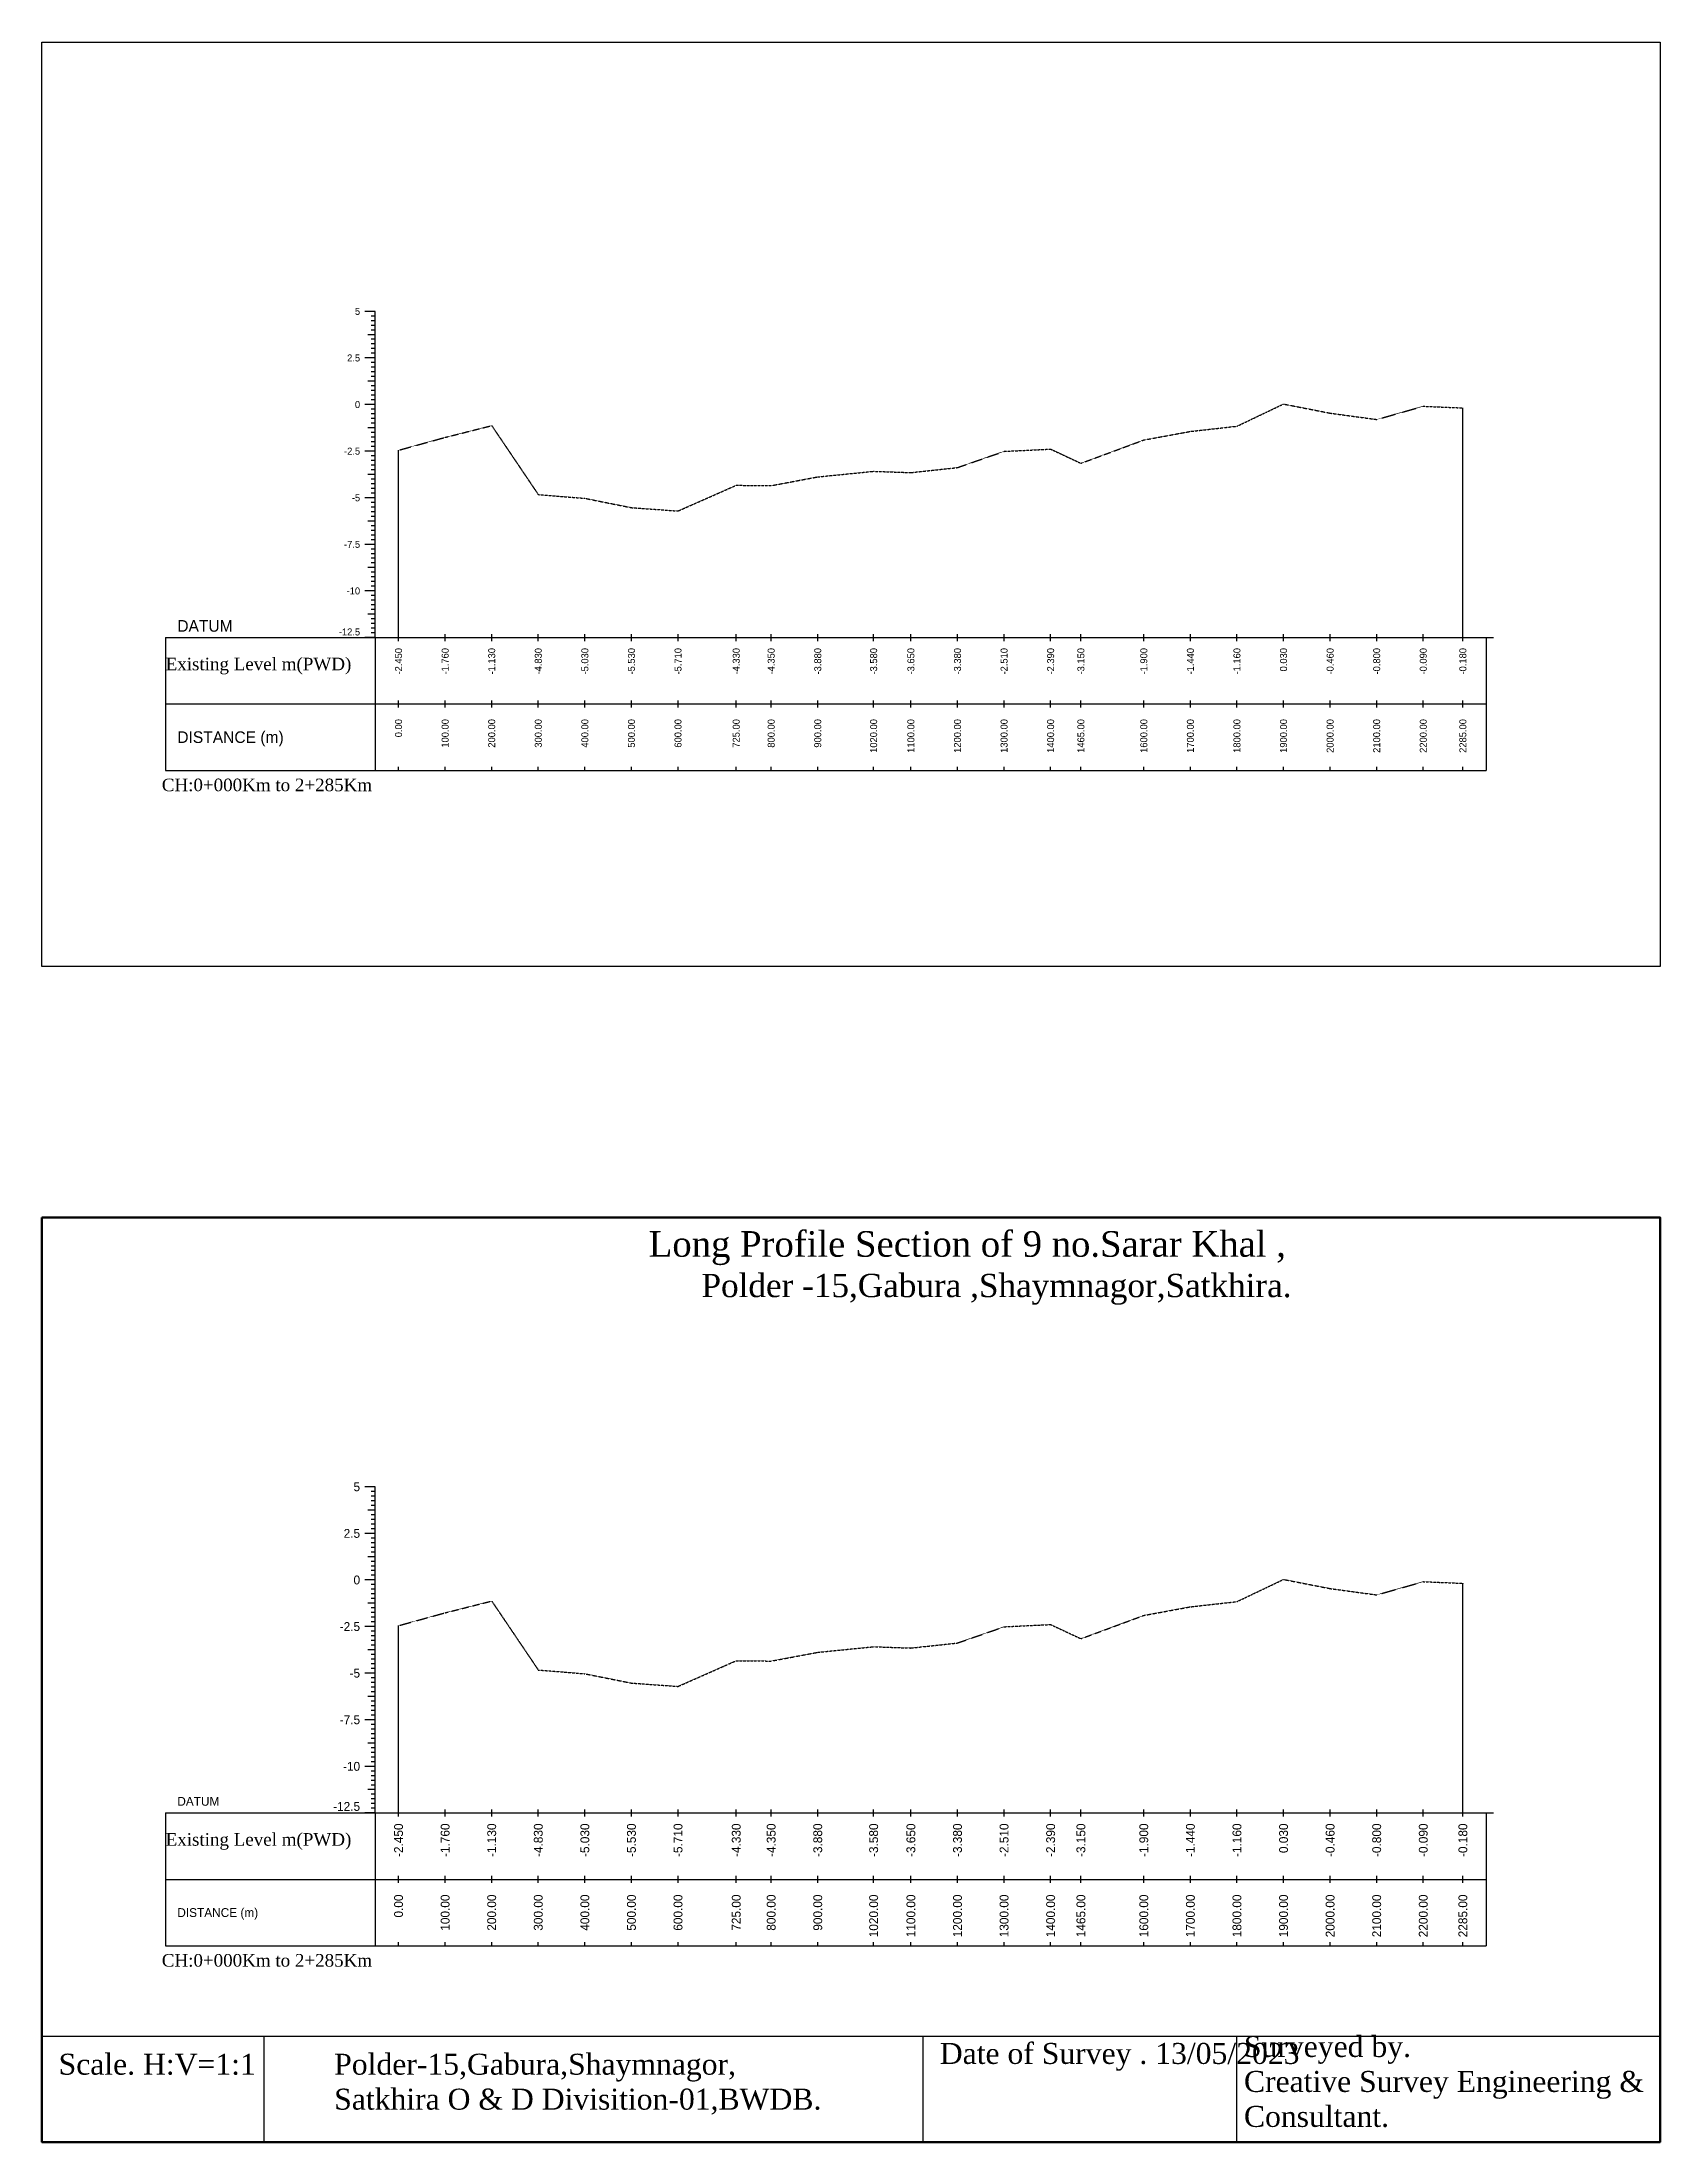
# Model space of a CAD drawing. Header units: inches. Extents: x -2830 to 644, y -414 to 4093.
import ezdxf
from ezdxf.enums import TextEntityAlignment as Align

# ---------------------------------------------------------------- set-up
doc = ezdxf.new("R2010")
doc.units = ezdxf.units.IN
doc.header["$MEASUREMENT"] = 0
doc.linetypes.add('HIDDEN', pattern=[0.375, 0.25, -0.125])
doc.layers.add('CS_Drawing', color=7, linetype='Continuous')
doc.layers.add('GL', color=3, linetype='HIDDEN')
doc.styles.add('romans', font='romans.shx')

msp = doc.modelspace()

# ---------------------------------------------------------------- linework, layer by layer
msp.add_lwpolyline([(-2830, 4092.9), (643.8, 4092.9), (643.8, 2108.7), (-2830, 2108.7)], close=True)
at = {"color": 4, "lineweight": 50}
msp.add_lwpolyline([(-2830, 1570.3), (643.8, 1570.3), (643.8, -414), (-2830, -414)], close=True, dxfattribs=at)
for points in [[(-2830, -186.5), (643.8, -186.5)], [(-2830, -186.5), (-2830, -414)], [(-2354, -186.5), (-2354, -414)], [(-938.6, -186.5), (-938.6, -414)], [(-265.2, -186.5), (-265.2, -414)]]:
    msp.add_lwpolyline(points)
at = {"layer": 'CS_Drawing'}
for p, q in [((-2114.5, 3514.8), (-2137, 3514.8)), ((-2114.5, 3514.8), (-2130.2, 3514.8)), ((-2114.5, 3514.8), (-2123.5, 3514.8)), ((-2114.5, 3504.8), (-2123.5, 3504.8)), ((-2114.5, 3494.8), (-2123.5, 3494.8)), ((-2114.5, 3484.8), (-2123.5, 3484.8)), ((-2114.5, 3474.8), (-2123.5, 3474.8)), ((-2114.5, 2814.8), (-2114.5, 3514.8)), ((-2114.5, 3464.8), (-2130.2, 3464.8)), ((-2114.5, 3464.8), (-2123.5, 3464.8)), ((-2114.5, 3454.8), (-2123.5, 3454.8)), ((-2114.5, 3444.8), (-2123.5, 3444.8)), ((-2114.5, 3434.8), (-2123.5, 3434.8)), ((-2114.5, 3414.8), (-2137, 3414.8)), ((-2114.5, 3414.8), (-2130.2, 3414.8)), ((-2114.5, 3424.8), (-2123.5, 3424.8)), ((-2114.5, 3414.8), (-2123.5, 3414.8)), ((-2114.5, 3404.8), (-2123.5, 3404.8)), ((-2114.5, 3394.8), (-2123.5, 3394.8)), ((-2114.5, 3384.8), (-2123.5, 3384.8)), ((-2114.5, 3364.8), (-2130.2, 3364.8)), ((-2114.5, 3374.8), (-2123.5, 3374.8)), ((-2114.5, 3364.8), (-2123.5, 3364.8)), ((-2114.5, 3354.8), (-2123.5, 3354.8)), ((-2114.5, 3344.8), (-2123.5, 3344.8)), ((-2114.5, 3314.8), (-2137, 3314.8)), ((-2114.5, 3314.8), (-2130.2, 3314.8)), ((-2114.5, 3334.8), (-2123.5, 3334.8)), ((-2114.5, 3324.8), (-2123.5, 3324.8)), ((-2114.5, 3314.8), (-2123.5, 3314.8)), ((-2114.5, 3304.8), (-2123.5, 3304.8)), ((-2114.5, 3294.8), (-2123.5, 3294.8)), ((220.5, 2814.8), (220.5, 3307.6)), ((-2114.5, 3264.8), (-2130.2, 3264.8)), ((-2114.5, 3284.8), (-2123.5, 3284.8)), ((-2114.5, 3274.8), (-2123.5, 3274.8)), ((-2114.5, 3264.8), (-2123.5, 3264.8)), ((-2114.5, 3254.8), (-2123.5, 3254.8)), ((-2114.5, 3214.8), (-2137, 3214.8)), ((-2114.5, 3214.8), (-2130.2, 3214.8)), ((-2114.5, 3244.8), (-2123.5, 3244.8)), ((-2114.5, 3234.8), (-2123.5, 3234.8)), ((-2114.5, 3224.8), (-2123.5, 3224.8)), ((-2114.5, 3214.8), (-2123.5, 3214.8)), ((-2114.5, 3204.8), (-2123.5, 3204.8)), ((-2064.5, 2814.8), (-2064.5, 3216.8)), ((-2114.5, 3164.8), (-2130.2, 3164.8)), ((-2114.5, 3194.8), (-2123.5, 3194.8)), ((-2114.5, 3184.8), (-2123.5, 3184.8)), ((-2114.5, 3174.8), (-2123.5, 3174.8)), ((-2114.5, 3164.8), (-2123.5, 3164.8)), ((-2114.5, 3114.8), (-2137, 3114.8)), ((-2114.5, 3114.8), (-2130.2, 3114.8)), ((-2114.5, 3154.8), (-2123.5, 3154.8)), ((-2114.5, 3144.8), (-2123.5, 3144.8)), ((-2114.5, 3134.8), (-2123.5, 3134.8)), ((-2114.5, 3124.8), (-2123.5, 3124.8)), ((-2114.5, 3114.8), (-2123.5, 3114.8)), ((-2114.5, 3064.8), (-2130.2, 3064.8)), ((-2114.5, 3104.8), (-2123.5, 3104.8)), ((-2114.5, 3094.8), (-2123.5, 3094.8)), ((-2114.5, 3084.8), (-2123.5, 3084.8)), ((-2114.5, 3074.8), (-2123.5, 3074.8)), ((-2114.5, 3064.8), (-2123.5, 3064.8)), ((-2114.5, 3054.8), (-2123.5, 3054.8)), ((-2114.5, 3044.8), (-2123.5, 3044.8)), ((-2114.5, 3034.8), (-2123.5, 3034.8)), ((-2114.5, 3024.8), (-2123.5, 3024.8)), ((-2114.5, 3014.8), (-2137, 3014.8)), ((-2114.5, 3014.8), (-2130.2, 3014.8)), ((-2114.5, 3014.8), (-2123.5, 3014.8)), ((-2114.5, 3004.8), (-2123.5, 3004.8)), ((-2114.5, 2994.8), (-2123.5, 2994.8)), ((-2114.5, 2984.8), (-2123.5, 2984.8)), ((-2114.5, 2974.8), (-2123.5, 2974.8)), ((-2114.5, 2964.8), (-2130.2, 2964.8)), ((-2114.5, 2964.8), (-2123.5, 2964.8)), ((-2114.5, 2954.8), (-2123.5, 2954.8)), ((-2114.5, 2944.8), (-2123.5, 2944.8)), ((-2114.5, 2934.8), (-2123.5, 2934.8)), ((-2114.5, 2914.8), (-2137, 2914.8)), ((-2114.5, 2914.8), (-2130.2, 2914.8)), ((-2114.5, 2924.8), (-2123.5, 2924.8)), ((-2114.5, 2914.8), (-2123.5, 2914.8)), ((-2114.5, 2904.8), (-2123.5, 2904.8)), ((-2114.5, 2894.8), (-2123.5, 2894.8)), ((-2114.5, 2884.8), (-2123.5, 2884.8)), ((-2114.5, 2864.8), (-2130.2, 2864.8)), ((-2114.5, 2874.8), (-2123.5, 2874.8)), ((-2114.5, 2864.8), (-2123.5, 2864.8)), ((-2114.5, 2854.8), (-2123.5, 2854.8)), ((-2114.5, 2844.8), (-2123.5, 2844.8)), ((-2564.5, 2814.8), (-2114.5, 2814.8)), ((-2564.5, 2814.8), (-2564.5, 2529.8)), ((-2114.5, 2814.8), (-2137, 2814.8)), ((-2114.5, 2814.8), (-2130.2, 2814.8)), ((-2114.5, 2834.8), (-2123.5, 2834.8)), ((-2114.5, 2824.8), (-2123.5, 2824.8)), ((-2114.5, 2814.8), (-2123.5, 2814.8)), ((-2114.5, 2814.8), (270.5, 2814.8)), ((-2114.5, 2814.8), (-2114.5, 2529.8)), ((-2064.5, 2807.3), (-2064.5, 2822.3)), ((-1964.5, 2807.3), (-1964.5, 2822.3)), ((-1864.5, 2807.3), (-1864.5, 2822.3)), ((-1764.5, 2807.3), (-1764.5, 2822.3)), ((-1664.5, 2807.3), (-1664.5, 2822.3)), ((-1564.5, 2807.3), (-1564.5, 2822.3)), ((-1464.5, 2807.3), (-1464.5, 2822.3)), ((-1339.5, 2807.3), (-1339.5, 2822.3)), ((-1264.5, 2807.3), (-1264.5, 2822.3)), ((-1164.5, 2807.3), (-1164.5, 2822.3)), ((-1044.5, 2807.3), (-1044.5, 2822.3)), ((-964.5, 2807.3), (-964.5, 2822.3)), ((-864.5, 2807.3), (-864.5, 2822.3)), ((-764.5, 2807.3), (-764.5, 2822.3)), ((-664.5, 2807.3), (-664.5, 2822.3)), ((-599.5, 2807.3), (-599.5, 2822.3)), ((-464.5, 2807.3), (-464.5, 2822.3)), ((-364.5, 2807.3), (-364.5, 2822.3)), ((-264.5, 2807.3), (-264.5, 2822.3)), ((-164.5, 2807.3), (-164.5, 2822.3)), ((-64.5, 2807.3), (-64.5, 2822.3)), ((35.5, 2807.3), (35.5, 2822.3)), ((135.5, 2807.3), (135.5, 2822.3)), ((220.5, 2807.3), (220.5, 2822.3)), ((270.5, 2814.8), (286.3, 2814.8)), ((270.5, 2814.8), (279.5, 2814.8)), ((270.5, 2814.8), (270.5, 2529.8)), ((-2564.5, 2672.3), (-2114.5, 2672.3)), ((-2114.5, 2672.3), (270.5, 2672.3)), ((-2114.5, 2672.3), (270.5, 2672.3)), ((-2064.5, 2664.8), (-2064.5, 2679.8)), ((-1964.5, 2664.8), (-1964.5, 2679.8)), ((-1864.5, 2664.8), (-1864.5, 2679.8)), ((-1764.5, 2664.8), (-1764.5, 2679.8)), ((-1664.5, 2664.8), (-1664.5, 2679.8)), ((-1564.5, 2664.8), (-1564.5, 2679.8)), ((-1464.5, 2664.8), (-1464.5, 2679.8)), ((-1339.5, 2664.8), (-1339.5, 2679.8)), ((-1264.5, 2664.8), (-1264.5, 2679.8)), ((-1164.5, 2664.8), (-1164.5, 2679.8)), ((-1044.5, 2664.8), (-1044.5, 2679.8)), ((-964.5, 2664.8), (-964.5, 2679.8)), ((-864.5, 2664.8), (-864.5, 2679.8)), ((-764.5, 2664.8), (-764.5, 2679.8)), ((-664.5, 2664.8), (-664.5, 2679.8)), ((-599.5, 2664.8), (-599.5, 2679.8)), ((-464.5, 2664.8), (-464.5, 2679.8)), ((-364.5, 2664.8), (-364.5, 2679.8)), ((-264.5, 2664.8), (-264.5, 2679.8)), ((-164.5, 2664.8), (-164.5, 2679.8)), ((-64.5, 2664.8), (-64.5, 2679.8)), ((35.5, 2664.8), (35.5, 2679.8)), ((135.5, 2664.8), (135.5, 2679.8)), ((220.5, 2664.8), (220.5, 2679.8)), ((-2564.5, 2529.8), (-2114.5, 2529.8)), ((-2114.5, 2529.8), (270.5, 2529.8)), ((-2064.5, 2529.8), (-2064.5, 2537.3)), ((-1964.5, 2529.8), (-1964.5, 2537.3)), ((-1864.5, 2529.8), (-1864.5, 2537.3)), ((-1764.5, 2529.8), (-1764.5, 2537.3)), ((-1664.5, 2529.8), (-1664.5, 2537.3)), ((-1564.5, 2529.8), (-1564.5, 2537.3)), ((-1464.5, 2529.8), (-1464.5, 2537.3)), ((-1339.5, 2529.8), (-1339.5, 2537.3)), ((-1264.5, 2529.8), (-1264.5, 2537.3)), ((-1164.5, 2529.8), (-1164.5, 2537.3)), ((-1044.5, 2529.8), (-1044.5, 2537.3)), ((-964.5, 2529.8), (-964.5, 2537.3)), ((-864.5, 2529.8), (-864.5, 2537.3)), ((-764.5, 2529.8), (-764.5, 2537.3)), ((-664.5, 2529.8), (-664.5, 2537.3)), ((-599.5, 2529.8), (-599.5, 2537.3)), ((-464.5, 2529.8), (-464.5, 2537.3)), ((-364.5, 2529.8), (-364.5, 2537.3)), ((-264.5, 2529.8), (-264.5, 2537.3)), ((-164.5, 2529.8), (-164.5, 2537.3)), ((-64.5, 2529.8), (-64.5, 2537.3)), ((35.5, 2529.8), (35.5, 2537.3)), ((135.5, 2529.8), (135.5, 2537.3)), ((220.5, 2529.8), (220.5, 2537.3)), ((-2114.5, 992.2), (-2137, 992.2)), ((-2114.5, 992.2), (-2130.2, 992.2)), ((-2114.5, 992.2), (-2123.5, 992.2)), ((-2114.5, 292.2), (-2114.5, 992.2)), ((-2114.5, 982.2), (-2123.5, 982.2)), ((-2114.5, 972.2), (-2123.5, 972.2)), ((-2114.5, 962.2), (-2123.5, 962.2)), ((-2114.5, 952.2), (-2123.5, 952.2)), ((-2114.5, 942.2), (-2130.2, 942.2)), ((-2114.5, 942.2), (-2123.5, 942.2)), ((-2114.5, 932.2), (-2123.5, 932.2)), ((-2114.5, 922.2), (-2123.5, 922.2)), ((-2114.5, 912.2), (-2123.5, 912.2)), ((-2114.5, 902.2), (-2123.5, 902.2)), ((-2114.5, 892.2), (-2137, 892.2)), ((-2114.5, 892.2), (-2130.2, 892.2)), ((-2114.5, 892.2), (-2123.5, 892.2)), ((-2114.5, 882.2), (-2123.5, 882.2)), ((-2114.5, 872.2), (-2123.5, 872.2)), ((-2114.5, 862.2), (-2123.5, 862.2)), ((-2114.5, 842.2), (-2130.2, 842.2)), ((-2114.5, 852.2), (-2123.5, 852.2)), ((-2114.5, 842.2), (-2123.5, 842.2)), ((-2114.5, 832.2), (-2123.5, 832.2)), ((-2114.5, 822.2), (-2123.5, 822.2)), ((-2114.5, 812.2), (-2123.5, 812.2)), ((-2114.5, 792.2), (-2137, 792.2)), ((-2114.5, 792.2), (-2130.2, 792.2)), ((-2114.5, 802.2), (-2123.5, 802.2)), ((-2114.5, 792.2), (-2123.5, 792.2)), ((-2114.5, 782.2), (-2123.5, 782.2)), ((-2114.5, 772.2), (-2123.5, 772.2)), ((220.5, 292.2), (220.5, 785)), ((-2114.5, 742.2), (-2130.2, 742.2)), ((-2114.5, 762.2), (-2123.5, 762.2)), ((-2114.5, 752.2), (-2123.5, 752.2)), ((-2114.5, 742.2), (-2123.5, 742.2)), ((-2114.5, 732.2), (-2123.5, 732.2)), ((-2114.5, 722.2), (-2123.5, 722.2)), ((-2114.5, 692.2), (-2137, 692.2)), ((-2114.5, 692.2), (-2130.2, 692.2)), ((-2114.5, 712.2), (-2123.5, 712.2)), ((-2114.5, 702.2), (-2123.5, 702.2)), ((-2114.5, 692.2), (-2123.5, 692.2)), ((-2114.5, 682.2), (-2123.5, 682.2)), ((-2064.5, 292.2), (-2064.5, 694.2)), ((-2114.5, 642.2), (-2130.2, 642.2)), ((-2114.5, 672.2), (-2123.5, 672.2)), ((-2114.5, 662.2), (-2123.5, 662.2)), ((-2114.5, 652.2), (-2123.5, 652.2)), ((-2114.5, 642.2), (-2123.5, 642.2)), ((-2114.5, 632.2), (-2123.5, 632.2)), ((-2114.5, 592.2), (-2137, 592.2)), ((-2114.5, 592.2), (-2130.2, 592.2)), ((-2114.5, 622.2), (-2123.5, 622.2)), ((-2114.5, 612.2), (-2123.5, 612.2)), ((-2114.5, 602.2), (-2123.5, 602.2)), ((-2114.5, 592.2), (-2123.5, 592.2)), ((-2114.5, 542.2), (-2130.2, 542.2)), ((-2114.5, 582.2), (-2123.5, 582.2)), ((-2114.5, 572.2), (-2123.5, 572.2)), ((-2114.5, 562.2), (-2123.5, 562.2)), ((-2114.5, 552.2), (-2123.5, 552.2)), ((-2114.5, 542.2), (-2123.5, 542.2)), ((-2114.5, 532.2), (-2123.5, 532.2)), ((-2114.5, 522.2), (-2123.5, 522.2)), ((-2114.5, 512.2), (-2123.5, 512.2)), ((-2114.5, 502.2), (-2123.5, 502.2)), ((-2114.5, 492.2), (-2137, 492.2)), ((-2114.5, 492.2), (-2130.2, 492.2)), ((-2114.5, 492.2), (-2123.5, 492.2)), ((-2114.5, 482.2), (-2123.5, 482.2)), ((-2114.5, 472.2), (-2123.5, 472.2)), ((-2114.5, 462.2), (-2123.5, 462.2)), ((-2114.5, 452.2), (-2123.5, 452.2)), ((-2114.5, 442.2), (-2130.2, 442.2)), ((-2114.5, 442.2), (-2123.5, 442.2)), ((-2114.5, 432.2), (-2123.5, 432.2)), ((-2114.5, 422.2), (-2123.5, 422.2)), ((-2114.5, 412.2), (-2123.5, 412.2)), ((-2114.5, 392.2), (-2137, 392.2)), ((-2114.5, 392.2), (-2130.2, 392.2)), ((-2114.5, 402.2), (-2123.5, 402.2)), ((-2114.5, 392.2), (-2123.5, 392.2)), ((-2114.5, 382.2), (-2123.5, 382.2)), ((-2114.5, 372.2), (-2123.5, 372.2)), ((-2114.5, 362.2), (-2123.5, 362.2)), ((-2114.5, 342.2), (-2130.2, 342.2)), ((-2114.5, 352.2), (-2123.5, 352.2)), ((-2114.5, 342.2), (-2123.5, 342.2)), ((-2114.5, 332.2), (-2123.5, 332.2)), ((-2114.5, 322.2), (-2123.5, 322.2)), ((-2564.5, 292.2), (-2114.5, 292.2)), ((-2564.5, 292.2), (-2564.5, 7.2)), ((-2114.5, 292.2), (-2137, 292.2)), ((-2114.5, 292.2), (-2130.2, 292.2)), ((-2114.5, 312.2), (-2123.5, 312.2)), ((-2114.5, 302.2), (-2123.5, 302.2)), ((-2114.5, 292.2), (-2123.5, 292.2)), ((-2114.5, 292.2), (270.5, 292.2)), ((-2114.5, 292.2), (-2114.5, 7.2)), ((-2064.5, 284.7), (-2064.5, 299.7)), ((-1964.5, 284.7), (-1964.5, 299.7)), ((-1864.5, 284.7), (-1864.5, 299.7)), ((-1764.5, 284.7), (-1764.5, 299.7)), ((-1664.5, 284.7), (-1664.5, 299.7)), ((-1564.5, 284.7), (-1564.5, 299.7)), ((-1464.5, 284.7), (-1464.5, 299.7)), ((-1339.5, 284.7), (-1339.5, 299.7)), ((-1264.5, 284.7), (-1264.5, 299.7)), ((-1164.5, 284.7), (-1164.5, 299.7)), ((-1044.5, 284.7), (-1044.5, 299.7)), ((-964.5, 284.7), (-964.5, 299.7)), ((-864.5, 284.7), (-864.5, 299.7)), ((-764.5, 284.7), (-764.5, 299.7)), ((-664.5, 284.7), (-664.5, 299.7)), ((-599.5, 284.7), (-599.5, 299.7)), ((-464.5, 284.7), (-464.5, 299.7)), ((-364.5, 284.7), (-364.5, 299.7)), ((-264.5, 284.7), (-264.5, 299.7)), ((-164.5, 284.7), (-164.5, 299.7)), ((-64.5, 284.7), (-64.5, 299.7)), ((35.5, 284.7), (35.5, 299.7)), ((135.5, 284.7), (135.5, 299.7)), ((220.5, 284.7), (220.5, 299.7)), ((270.5, 292.2), (286.3, 292.2)), ((270.5, 292.2), (279.5, 292.2)), ((270.5, 292.2), (270.5, 7.2)), ((-2564.5, 149.7), (-2114.5, 149.7)), ((-2114.5, 149.7), (270.5, 149.7)), ((-2114.5, 149.7), (270.5, 149.7)), ((-2064.5, 142.2), (-2064.5, 157.2)), ((-1964.5, 142.2), (-1964.5, 157.2)), ((-1864.5, 142.2), (-1864.5, 157.2)), ((-1764.5, 142.2), (-1764.5, 157.2)), ((-1664.5, 142.2), (-1664.5, 157.2)), ((-1564.5, 142.2), (-1564.5, 157.2)), ((-1464.5, 142.2), (-1464.5, 157.2)), ((-1339.5, 142.2), (-1339.5, 157.2)), ((-1264.5, 142.2), (-1264.5, 157.2)), ((-1164.5, 142.2), (-1164.5, 157.2)), ((-1044.5, 142.2), (-1044.5, 157.2)), ((-964.5, 142.2), (-964.5, 157.2)), ((-864.5, 142.2), (-864.5, 157.2)), ((-764.5, 142.2), (-764.5, 157.2)), ((-664.5, 142.2), (-664.5, 157.2)), ((-599.5, 142.2), (-599.5, 157.2)), ((-464.5, 142.2), (-464.5, 157.2)), ((-364.5, 142.2), (-364.5, 157.2)), ((-264.5, 142.2), (-264.5, 157.2)), ((-164.5, 142.2), (-164.5, 157.2)), ((-64.5, 142.2), (-64.5, 157.2)), ((35.5, 142.2), (35.5, 157.2)), ((135.5, 142.2), (135.5, 157.2)), ((220.5, 142.2), (220.5, 157.2)), ((-2564.5, 7.2), (-2114.5, 7.2)), ((-2114.5, 7.2), (270.5, 7.2)), ((-2064.5, 7.2), (-2064.5, 14.7)), ((-1964.5, 7.2), (-1964.5, 14.7)), ((-1864.5, 7.2), (-1864.5, 14.7)), ((-1764.5, 7.2), (-1764.5, 14.7)), ((-1664.5, 7.2), (-1664.5, 14.7)), ((-1564.5, 7.2), (-1564.5, 14.7)), ((-1464.5, 7.2), (-1464.5, 14.7)), ((-1339.5, 7.2), (-1339.5, 14.7)), ((-1264.5, 7.2), (-1264.5, 14.7)), ((-1164.5, 7.2), (-1164.5, 14.7)), ((-1044.5, 7.2), (-1044.5, 14.7)), ((-964.5, 7.2), (-964.5, 14.7)), ((-864.5, 7.2), (-864.5, 14.7)), ((-764.5, 7.2), (-764.5, 14.7)), ((-664.5, 7.2), (-664.5, 14.7)), ((-599.5, 7.2), (-599.5, 14.7)), ((-464.5, 7.2), (-464.5, 14.7)), ((-364.5, 7.2), (-364.5, 14.7)), ((-264.5, 7.2), (-264.5, 14.7)), ((-164.5, 7.2), (-164.5, 14.7)), ((-64.5, 7.2), (-64.5, 14.7)), ((35.5, 7.2), (35.5, 14.7)), ((135.5, 7.2), (135.5, 14.7)), ((220.5, 7.2), (220.5, 14.7))]:
    msp.add_line(p, q, dxfattribs=at)
at = {"layer": 'GL', "color": 5}
for points in [[(-2064.5, 3216.8), (-1964.5, 3244.4), (-1864.5, 3269.6), (-1764.5, 3121.6), (-1664.5, 3113.6), (-1564.5, 3093.6), (-1464.5, 3086.4), (-1339.5, 3141.6), (-1264.5, 3140.8), (-1164.5, 3159.6), (-1044.5, 3171.6), (-964.5, 3168.8), (-864.5, 3179.6), (-764.5, 3214.4), (-664.5, 3219.2), (-599.5, 3188.8), (-464.5, 3238.8), (-364.5, 3257.2), (-264.5, 3268.4), (-164.5, 3316), (-64.5, 3296.4), (35.5, 3282.8), (135.5, 3311.2), (220.5, 3307.6), (220.5, 3307.6)], [(-2064.5, 694.2), (-1964.5, 721.8), (-1864.5, 747), (-1764.5, 599), (-1664.5, 591), (-1564.5, 571), (-1464.5, 563.8), (-1339.5, 619), (-1264.5, 618.2), (-1164.5, 637), (-1044.5, 649), (-964.5, 646.2), (-864.5, 657), (-764.5, 691.8), (-664.5, 696.6), (-599.5, 666.2), (-464.5, 716.2), (-364.5, 734.6), (-264.5, 745.8), (-164.5, 793.4), (-64.5, 773.8), (35.5, 760.2), (135.5, 788.6), (220.5, 785), (220.5, 785)]]:
    msp.add_lwpolyline(points, dxfattribs=at)

# ---------------------------------------------------------------- texts
at = {"attachment_point": 1, "style": 'romans'}
for s, insert, char_height, width in [('{\\fTimes New Roman|b0|i0|c0|p18;Existing Level m(PWD)}', (-2564.5, 2771.5), 27, 504.321), ('{\\fTimes New Roman|b0|i0|c0|p18;CH:0+000Km to 2+285Km}', (-2572.8, 2512), 27, 504.321), ('{\\fTimes New Roman|b0|i0|c0|p18;\\H1.1x;Long Profile Section of 9 no.Sarar Khal , \\H0.9091x;             Polder -15,Gabura ,Shaymnagor,Satkhira.}', (-1527.4, 1540.9), 50, 1509.707), ('{\\fTimes New Roman|b0|i0|c0|p18;Existing Level m(PWD)}', (-2564.5, 248.9), 27, 504.321), ('{\\fTimes New Roman|b0|i0|c0|p18;CH:0+000Km to 2+285Km}', (-2572.8, -10.6), 27, 504.321), ('{\\fTimes New Roman|b0|i0|c0|p18;Scale. H:V=1:1}', (-2794.3, -224.5), 45, 504.321), ('{\\fTimes New Roman|b0|i0|c0|p18;Polder-15,Gabura,Shaymnagor, \\PSatkhira O & D Divisition-01,BWDB.}', (-2202.6, -224.5), 45, 1124.529), ('{\\fTimes New Roman|b0|i0|c0|p18;Date of Survey . 13/05/2023}', (-902.4, -201.4), 45, 737.389), ('{\\fTimes New Roman|b0|i0|c0|p18;Surveyed by.                              Creative Survey Engineering & Consultant.}', (-249.5, -186.5), 45, 1069.538)]:
    msp.add_mtext(s, dxfattribs=dict(at, insert=insert, char_height=char_height, width=width))
at = {"layer": 'CS_Drawing'}
for s, height, p in [('5', 15, (-2147, 3514.8)), ('2.5', 15, (-2147, 3414.8)), ('0', 15, (-2147, 3314.8)), ('-2.5', 15, (-2147, 3214.8)), ('-5', 15, (-2147, 3114.8)), ('-7.5', 15, (-2147, 3014.8)), ('-10', 15, (-2147, 2914.8)), ('5', 19, (-2147, 992.2)), ('2.5', 19, (-2147, 892.2)), ('0', 19, (-2147, 792.2)), ('-2.5', 19, (-2147, 692.2)), ('-5', 19, (-2147, 592.2)), ('-7.5', 19, (-2147, 492.2)), ('-10', 19, (-2147, 392.2))]:
    msp.add_text(s, height=height, dxfattribs=at).set_placement(p, align=Align.MIDDLE_RIGHT)
for s, height, p in [('DATUM', 25, (-2539.5, 2839.8)), ('DISTANCE (m)', 25, (-2539.5, 2601)), ('DATUM', 19, (-2539.5, 317.2)), ('DISTANCE (m)', 19, (-2539.5, 78.4))]:
    msp.add_text(s, height=height, dxfattribs=at).set_placement(p, align=Align.MIDDLE_LEFT)
for height, p in [(15, (-2147, 2819.3)), (19, (-2147, 296.7))]:
    msp.add_text('-12.5', height=height, dxfattribs=at).set_placement(p, align=Align.RIGHT)
for s, height, p in [('-2.450', 15, (-2064.5, 2792.3)), ('-1.760', 15, (-1964.5, 2792.3)), ('-1.130', 15, (-1864.5, 2792.3)), ('-4.830', 15, (-1764.5, 2792.3)), ('-5.030', 15, (-1664.5, 2792.3)), ('-5.530', 15, (-1564.5, 2792.3)), ('-5.710', 15, (-1464.5, 2792.3)), ('-4.330', 15, (-1339.5, 2792.3)), ('-4.350', 15, (-1264.5, 2792.3)), ('-3.880', 15, (-1164.5, 2792.3)), ('-3.580', 15, (-1044.5, 2792.3)), ('-3.650', 15, (-964.5, 2792.3)), ('-3.380', 15, (-864.5, 2792.3)), ('-2.510', 15, (-764.5, 2792.3)), ('-2.390', 15, (-664.5, 2792.3)), ('-3.150', 15, (-599.5, 2792.3)), ('-1.900', 15, (-464.5, 2792.3)), ('-1.440', 15, (-364.5, 2792.3)), ('-1.160', 15, (-264.5, 2792.3)), ('0.030', 15, (-164.5, 2792.3)), ('-0.460', 15, (-64.5, 2792.3)), ('-0.800', 15, (35.5, 2792.3)), ('-0.090', 15, (135.5, 2792.3)), ('-0.180', 15, (220.5, 2792.3)), ('0.00', 15, (-2064.5, 2639.8)), ('100.00', 15, (-1964.5, 2639.8)), ('200.00', 15, (-1864.5, 2639.8)), ('300.00', 15, (-1764.5, 2639.8)), ('400.00', 15, (-1664.5, 2639.8)), ('500.00', 15, (-1564.5, 2639.8)), ('600.00', 15, (-1464.5, 2639.8)), ('725.00', 15, (-1339.5, 2639.8)), ('800.00', 15, (-1264.5, 2639.8)), ('900.00', 15, (-1164.5, 2639.8)), ('1020.00', 15, (-1044.5, 2639.8)), ('1100.00', 15, (-964.5, 2639.8)), ('1200.00', 15, (-864.5, 2639.8)), ('1300.00', 15, (-764.5, 2639.8)), ('1400.00', 15, (-664.5, 2639.8)), ('1465.00', 15, (-599.5, 2639.8)), ('1600.00', 15, (-464.5, 2639.8)), ('1700.00', 15, (-364.5, 2639.8)), ('1800.00', 15, (-264.5, 2639.8)), ('1900.00', 15, (-164.5, 2639.8)), ('2000.00', 15, (-64.5, 2639.8)), ('2100.00', 15, (35.5, 2639.8)), ('2200.00', 15, (135.5, 2639.8)), ('2285.00', 15, (220.5, 2639.8)), ('-2.450', 19, (-2064.5, 269.7)), ('-1.760', 19, (-1964.5, 269.7)), ('-1.130', 19, (-1864.5, 269.7)), ('-4.830', 19, (-1764.5, 269.7)), ('-5.030', 19, (-1664.5, 269.7)), ('-5.530', 19, (-1564.5, 269.7)), ('-5.710', 19, (-1464.5, 269.7)), ('-4.330', 19, (-1339.5, 269.7)), ('-4.350', 19, (-1264.5, 269.7)), ('-3.880', 19, (-1164.5, 269.7)), ('-3.580', 19, (-1044.5, 269.7)), ('-3.650', 19, (-964.5, 269.7)), ('-3.380', 19, (-864.5, 269.7)), ('-2.510', 19, (-764.5, 269.7)), ('-2.390', 19, (-664.5, 269.7)), ('-3.150', 19, (-599.5, 269.7)), ('-1.900', 19, (-464.5, 269.7)), ('-1.440', 19, (-364.5, 269.7)), ('-1.160', 19, (-264.5, 269.7)), ('0.030', 19, (-164.5, 269.7)), ('-0.460', 19, (-64.5, 269.7)), ('-0.800', 19, (35.5, 269.7)), ('-0.090', 19, (135.5, 269.7)), ('-0.180', 19, (220.5, 269.7)), ('0.00', 19, (-2064.5, 117.2)), ('100.00', 19, (-1964.5, 117.2)), ('200.00', 19, (-1864.5, 117.2)), ('300.00', 19, (-1764.5, 117.2)), ('400.00', 19, (-1664.5, 117.2)), ('500.00', 19, (-1564.5, 117.2)), ('600.00', 19, (-1464.5, 117.2)), ('725.00', 19, (-1339.5, 117.2)), ('800.00', 19, (-1264.5, 117.2)), ('900.00', 19, (-1164.5, 117.2)), ('1020.00', 19, (-1044.5, 117.2)), ('1100.00', 19, (-964.5, 117.2)), ('1200.00', 19, (-864.5, 117.2)), ('1300.00', 19, (-764.5, 117.2)), ('1400.00', 19, (-664.5, 117.2)), ('1465.00', 19, (-599.5, 117.2)), ('1600.00', 19, (-464.5, 117.2)), ('1700.00', 19, (-364.5, 117.2)), ('1800.00', 19, (-264.5, 117.2)), ('1900.00', 19, (-164.5, 117.2)), ('2000.00', 19, (-64.5, 117.2)), ('2100.00', 19, (35.5, 117.2)), ('2200.00', 19, (135.5, 117.2)), ('2285.00', 19, (220.5, 117.2))]:
    msp.add_text(s, height=height, rotation=90, dxfattribs=at).set_placement(p, align=Align.MIDDLE_RIGHT)

doc.saveas('drawing.dxf')
